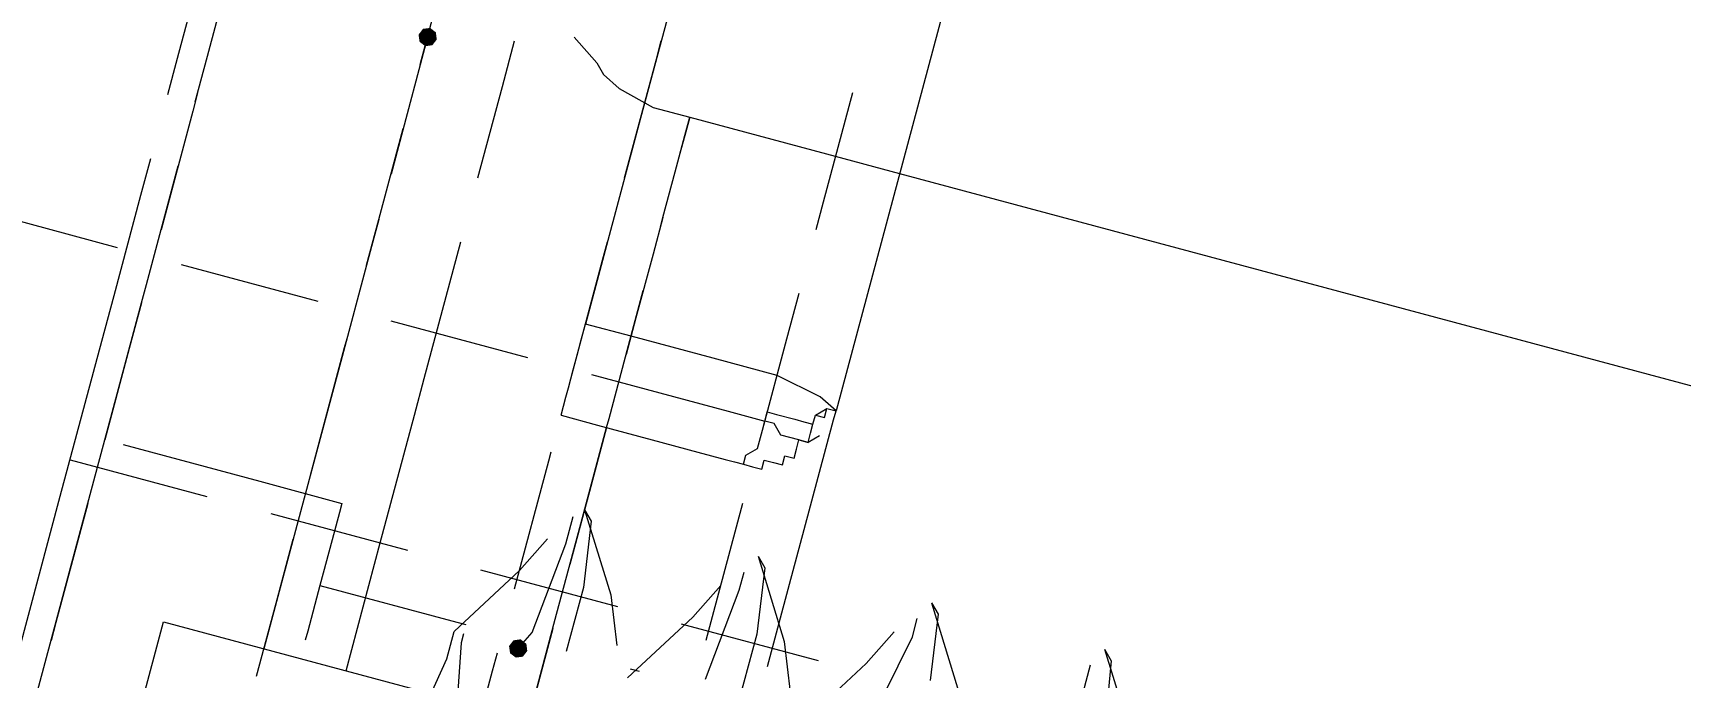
# Model space of a CAD drawing. Header units: millimetres. Extents: x 89051 to 218395, y -330386 to -125649.
# Drawn here: x 98643.84 to 98664.94, y -134372.28 to -134364.03 of the extents above; entities that cross this region are included whole.
import ezdxf

# ---------------------------------------------------------------- set-up
doc = ezdxf.new("R2010")
doc.units = ezdxf.units.MM
doc.header["$LTSCALE"] = 13
doc.layers.add('C00-00-00', color=7, linetype='Continuous')
doc.layers.add('标注、文本', color=3, linetype='Continuous', lineweight=25)
doc.styles.get("Standard").update_dxf_attribs({"font": 'gbenor.shx', "bigfont": 'gbcbig.shx'})
doc.dimstyles.new('1-15', dxfattribs={"dimscale": 20, "dimtxt": 3.5, "dimasz": 2, "dimexe": 1.5, "dimexo": 0.5, "dimgap": 0.5, "dimtad": 1, "dimtoh": 1, "dimdec": 1, "dimdsep": 46, "dimtxsty": 'Standard', "dimcen": 2.5, "dimclrd": 3, "dimclre": 3, "dimclrt": 3, "dimadec": 0, "dimazin": 2, "dimtfac": 1, "dimtdec": 1, "dimtmove": 0, "dimatfit": 2, "dimfxl": 1, "dimarcsym": 0})

# ---------------------------------------------------------------- blocks, each defined once
blk = doc.blocks.new('225635')
at = {"layer": 'C00-00-00'}
h = blk.add_hatch(color=256, dxfattribs=at)
h.dxf.hatch_style = 2
h.paths.add_polyline_path([(72476.893, -125597.877), (72476.808, -125597.912), (72476.772, -125597.998), (72476.808, -125598.083), (72476.893, -125598.119), (72476.979, -125598.083), (72477.014, -125597.998), (72476.979, -125597.912)])
h = blk.add_hatch(color=256, dxfattribs=at)
h.dxf.hatch_style = 2
h.paths.add_polyline_path([(72480.039, -125605.137), (72479.954, -125605.173), (72479.918, -125605.258), (72479.954, -125605.344), (72480.039, -125605.379), (72480.125, -125605.344), (72480.16, -125605.258), (72480.125, -125605.173)])
at = {"layer": 'C00-00-00', "lineweight": 15}
for points in [[(72479.797, -125571.497), (72479.797, -125571.739), (72479.797, -125572.223), (72479.797, -125572.828), (72479.797, -125573.554), (72479.797, -125574.643), (72479.797, -125575.732), (72479.797, -125577.063), (72479.797, -125578.636), (72479.797, -125580.331), (72479.797, -125582.146), (72479.797, -125584.082), (72479.797, -125586.139), (72479.797, -125588.438), (72479.797, -125590.737), (72479.797, -125593.157), (72479.797, -125595.699), (72479.797, -125598.361), (72479.797, -125601.023)], [(72483.186, -125574.764), (72483.186, -125574.885), (72483.186, -125575.006), (72483.186, -125575.49), (72483.186, -125576.095), (72483.186, -125576.821), (72483.186, -125577.91), (72483.186, -125578.999), (72483.186, -125580.331), (72483.186, -125581.904), (72483.186, -125583.477), (72483.186, -125585.292), (72483.186, -125587.228), (72483.186, -125589.406), (72483.186, -125591.584), (72483.186, -125593.883), (72483.186, -125596.183), (72483.186, -125598.724), (72483.186, -125601.265)], [(72479.797, -125597.514), (72479.797, -125597.272)], [(72482.339, -125598.724), (72482.339, -125597.272)], [(72476.893, -125598.361), (72476.893, -125597.635)], [(72478.708, -125597.514), (72479.071, -125597.756)], [(72479.797, -125599.087), (72479.797, -125597.514)], [(72473.868, -125599.087), (72473.868, -125597.756)], [(72474.231, -125598.966), (72474.231, -125597.756)], [(72477.982, -125598.361), (72477.982, -125597.756)], [(72479.071, -125597.756), (72479.192, -125597.877)], [(72479.192, -125597.877), (72479.434, -125597.998)], [(72476.893, -125597.998), (72476.893, -125599.45)], [(72479.434, -125597.998), (72479.918, -125598.119)], [(72479.918, -125598.119), (72480.402, -125598.119)], [(72480.402, -125598.119), (72482.218, -125598.119)], [(72480.402, -125598.361), (72480.402, -125598.119)], [(72480.402, -125598.119), (72480.402, -125598.361)], [(72482.218, -125598.119), (72483.186, -125598.119)], [(72483.186, -125598.119), (72497.222, -125598.119)], [(72477.982, -125599.571), (72477.982, -125598.361)], [(72480.402, -125598.845), (72480.402, -125598.361)], [(72480.402, -125598.361), (72480.402, -125598.603)], [(72482.339, -125599.087), (72482.339, -125598.724)], [(72480.402, -125599.45), (72480.402, -125598.845)], [(72473.868, -125599.571), (72473.868, -125599.087)], [(72474.231, -125599.571), (72474.231, -125598.966)], [(72476.893, -125600.418), (72476.893, -125599.208)], [(72474.231, -125599.45), (72474.231, -125599.692)], [(72476.893, -125599.45), (72476.893, -125599.813)], [(72480.402, -125599.571), (72480.402, -125599.45)], [(72480.402, -125599.45), (72480.402, -125599.934)], [(72474.231, -125599.692), (72474.231, -125601.265)], [(72479.797, -125600.176), (72479.797, -125599.934)], [(72480.402, -125599.934), (72480.402, -125600.781)], [(72482.339, -125600.539), (72482.339, -125599.934)], [(72479.797, -125601.749), (72479.797, -125600.176)], [(72473.868, -125600.902), (72473.868, -125600.418)], [(72474.231, -125601.991), (72474.231, -125600.418)], [(72476.893, -125601.023), (72476.893, -125600.418)], [(72476.893, -125600.418), (72476.893, -125600.66)], [(72477.982, -125601.144), (72477.982, -125600.418)], [(72480.402, -125601.144), (72480.402, -125600.418)], [(72482.339, -125601.749), (72482.339, -125600.539)], [(72476.893, -125600.66), (72476.893, -125601.023)], [(72480.402, -125600.781), (72480.402, -125601.265)], [(72473.868, -125602.233), (72473.868, -125600.902)], [(72476.893, -125601.023), (72476.893, -125602.233)], [(72483.186, -125601.265), (72482.944, -125601.144), (72482.339, -125601.023), (72481.491, -125601.023), (72480.402, -125601.023), (72479.797, -125601.023)], [(72479.797, -125602.233), (72479.797, -125602.112), (72479.797, -125601.991), (72479.797, -125601.87), (72479.797, -125601.628), (72479.797, -125601.386), (72479.797, -125601.265), (72479.797, -125601.023)], [(72477.982, -125602.233), (72477.982, -125601.144)], [(72480.402, -125602.112), (72480.402, -125601.144)], [(72482.097, -125602.233), (72482.218, -125602.233), (72482.339, -125602.233), (72482.46, -125602.233), (72482.46, -125602.112), (72482.581, -125602.112), (72482.702, -125602.112), (72482.702, -125601.991), (72482.823, -125601.991), (72482.823, -125601.87), (72482.823, -125601.749), (72482.944, -125601.749), (72482.944, -125601.628), (72482.944, -125601.507), (72482.944, -125601.386), (72483.065, -125601.265)], [(72482.944, -125601.507), (72482.944, -125601.386)], [(72482.944, -125601.386), (72483.065, -125601.386)], [(72483.065, -125601.386), (72483.065, -125601.265)], [(72483.065, -125601.265), (72483.186, -125601.265)], [(72483.186, -125601.386), (72483.186, -125601.265)], [(72483.186, -125602.838), (72483.186, -125601.386)], [(72471.932, -125601.628), (72473.747, -125601.628)], [(72474.594, -125601.628), (72476.409, -125601.628)], [(72477.377, -125601.628), (72479.192, -125601.628)], [(72480.039, -125601.628), (72481.854, -125601.628)], [(72481.854, -125601.628), (72482.339, -125601.628)], [(72482.339, -125601.628), (72482.339, -125601.507)], [(72482.339, -125601.507), (72482.46, -125601.507)], [(72482.339, -125601.749), (72482.339, -125601.628)], [(72482.46, -125601.628), (72482.339, -125601.628)], [(72482.46, -125601.507), (72482.702, -125601.507)], [(72482.581, -125601.749), (72482.46, -125601.628)], [(72482.702, -125601.507), (72482.823, -125601.507)], [(72482.823, -125601.507), (72482.944, -125601.507)], [(72483.065, -125601.628), (72482.944, -125601.749)], [(72482.339, -125601.991), (72482.339, -125601.749)], [(72482.702, -125601.749), (72482.581, -125601.749)], [(72482.823, -125601.749), (72482.702, -125601.749)], [(72482.944, -125601.749), (72482.823, -125601.749)], [(72474.231, -125602.233), (72474.231, -125601.991)], [(72476.893, -125602.112), (72476.893, -125601.991)], [(72482.218, -125602.112), (72482.339, -125601.991)], [(72473.868, -125620.021), (72473.868, -125619.416), (72473.868, -125617.48), (72473.868, -125615.423), (72473.868, -125613.245), (72473.868, -125611.188), (72473.868, -125609.009), (72473.868, -125606.952), (72473.868, -125604.895), (72473.868, -125602.838), (72473.868, -125602.233)], [(72474.231, -125602.233), (72474.231, -125602.838)], [(72474.231, -125611.188), (72474.231, -125609.251), (72474.231, -125607.315), (72474.231, -125605.5), (72474.231, -125603.685), (72474.231, -125602.233)], [(72476.893, -125603.806), (72476.893, -125602.112)], [(72476.893, -125602.233), (72476.893, -125602.596), (72476.893, -125604.29), (72476.893, -125606.105)], [(72477.982, -125606.105), (72477.982, -125604.411), (72477.982, -125602.717), (72477.982, -125602.233)], [(72479.797, -125602.233), (72480.281, -125602.233), (72481.007, -125602.233), (72481.612, -125602.233), (72481.975, -125602.233), (72482.097, -125602.233)], [(72480.402, -125602.233), (72480.402, -125602.112)], [(72480.402, -125602.233), (72480.402, -125603.08)], [(72480.402, -125606.105), (72480.402, -125604.774), (72480.402, -125603.443), (72480.402, -125602.233)], [(72482.097, -125602.233), (72482.218, -125602.233)], [(72482.218, -125602.233), (72482.218, -125602.112)], [(72479.797, -125602.838), (72479.797, -125602.717)], [(72482.339, -125604.532), (72482.339, -125602.717)], [(72474.231, -125602.838), (72474.231, -125604.048)], [(72479.797, -125604.532), (72479.797, -125602.838)], [(72483.186, -125603.564), (72483.186, -125602.838)], [(72480.402, -125603.08), (72480.402, -125604.048)], [(72480.402, -125603.322), (72480.523, -125603.443)], [(72480.402, -125603.322), (72481.007, -125604.29)], [(72482.702, -125603.322), (72482.823, -125603.443)], [(72482.702, -125603.322), (72483.307, -125604.29)], [(72485.001, -125603.322), (72485.122, -125603.443)], [(72485.001, -125603.322), (72485.606, -125604.29)], [(72487.3, -125603.322), (72487.421, -125603.443)], [(72487.3, -125603.322), (72487.905, -125604.29)], [(72480.281, -125603.806), (72480.281, -125603.443)], [(72480.523, -125603.443), (72480.644, -125604.29)], [(72482.581, -125603.806), (72482.581, -125603.564)], [(72482.823, -125603.443), (72482.944, -125604.29)], [(72483.186, -125604.653), (72483.186, -125603.564)], [(72484.88, -125603.806), (72484.88, -125603.564)], [(72485.122, -125603.443), (72485.243, -125604.29)], [(72487.179, -125603.927), (72487.179, -125603.564)], [(72487.421, -125603.443), (72487.542, -125604.169)], [(72479.797, -125604.29), (72480.039, -125603.806)], [(72480.16, -125605.016), (72480.281, -125603.806)], [(72482.097, -125604.29), (72482.339, -125603.806)], [(72482.46, -125605.016), (72482.581, -125603.806)], [(72484.396, -125604.29), (72484.638, -125603.806)], [(72484.638, -125605.016), (72484.88, -125603.806)], [(72474.473, -125604.048), (72476.288, -125604.048)], [(72476.288, -125604.048), (72477.377, -125604.048)], [(72477.377, -125604.048), (72477.377, -125604.169)], [(72477.377, -125604.169), (72477.377, -125604.532)], [(72473.868, -125604.411), (72475.683, -125604.411)], [(72476.53, -125604.411), (72478.345, -125604.411)], [(72479.192, -125605.258), (72479.797, -125604.29)], [(72479.313, -125604.411), (72481.128, -125604.411)], [(72480.644, -125604.29), (72480.644, -125605.137)], [(72481.007, -125604.29), (72481.249, -125604.895)], [(72481.491, -125605.258), (72482.097, -125604.29)], [(72481.975, -125604.411), (72483.791, -125604.411)], [(72482.944, -125604.29), (72482.944, -125605.137)], [(72483.307, -125604.29), (72483.549, -125604.895)], [(72483.791, -125605.258), (72484.396, -125604.29)], [(72477.377, -125604.532), (72477.377, -125605.137)], [(72476.893, -125605.5), (72476.893, -125604.653)], [(72474.231, -125604.895), (72474.231, -125606.468)], [(72480.039, -125605.258), (72480.16, -125605.016)], [(72480.402, -125604.895), (72480.402, -125605.742)], [(72477.377, -125605.137), (72477.377, -125605.742)], [(72477.377, -125605.137), (72479.192, -125605.137)], [(72479.192, -125605.137), (72479.313, -125605.137)], [(72479.192, -125605.621), (72479.192, -125605.258)], [(72479.313, -125605.258), (72479.313, -125605.379)], [(72481.491, -125605.137), (72481.612, -125605.137)], [(72479.313, -125605.379), (72479.434, -125605.984)], [(72479.797, -125605.621), (72479.797, -125605.379)], [(72476.893, -125606.468), (72476.893, -125605.5)], [(72479.071, -125606.347), (72479.192, -125605.621)], [(72479.797, -125607.194), (72479.797, -125605.621)], [(72477.377, -125605.742), (72477.377, -125605.863)], [(72475.562, -125606.105), (72480.523, -125606.105)], [(72475.562, -125616.149), (72475.562, -125606.105)], [(72474.231, -125606.468), (72474.231, -125606.71)]]:
    blk.add_lwpolyline(points, dxfattribs=at)
blk = doc.blocks.new('*D590')
at = {"layer": 'Defpoints', "color": 0, "transparency": 16777216}
for p in [(98717.568, -134295.696), (97992.252, -134341.656), (98717.568, -134923.229)]:
    blk.add_point(p, dxfattribs=at)
at = {"layer": '标注、文本', "color": 3, "lineweight": -2, "transparency": 16777216}
for p, q in [((98717.568, -134305.696), (98717.568, -134953.229)), ((97992.252, -134351.656), (97992.252, -134953.229)), ((98032.252, -134923.229), (98677.568, -134923.229))]:
    blk.add_line(p, q, dxfattribs=at)
at = {"layer": '标注、文本', "color": 3, "transparency": 16777216}
for points in [[(98032.252, -134916.562), (98032.252, -134929.896), (97992.252, -134923.229)], [(98677.568, -134916.562), (98677.568, -134929.896), (98717.568, -134923.229)]]:
    blk.add_solid(points, dxfattribs=at)
at = {"layer": '标注、文本', "color": 3, "transparency": 16777216, "insert": (98354.91, -134878.229), "char_height": 70, "attachment_point": 5}
blk.add_mtext('761', dxfattribs=at)
blk = doc.blocks.new('*D595')
at = {"layer": 'Defpoints', "color": 0, "transparency": 16777216}
for p in [(98597.549, -134300.778), (98736.649, -134300.778), (98961.216, -134353.232), (98589.512, -134361.829), (98723.872, -134397.831)]:
    blk.add_point(p, dxfattribs=at)
at = {"layer": '标注、文本', "color": 3, "lineweight": -2, "transparency": 16777216}
for p, q in [((98746.649, -134300.778), (98993.506, -134300.778)), ((98733.531, -134400.419), (98971.976, -134464.31))]:
    blk.add_line(p, q, dxfattribs=at)
blk.add_arc((98361.666, -134300.778), 601.84, 348.808743, 356.191257, dxfattribs=at)
at = {"layer": '标注、文本', "color": 3, "transparency": 16777216}
for points in [[(98955.514, -134340.534), (98968.84, -134340.978), (98963.506, -134300.778)], [(98958.555, -134419.097), (98945.568, -134416.075), (98942.999, -134456.546)]]:
    blk.add_solid(points, dxfattribs=at)
at = {"layer": '标注、文本', "color": 3, "transparency": 16777216, "insert": (98942.91, -134411.878), "char_height": 70, "attachment_point": 5}
blk.add_mtext('15°', dxfattribs=at)

msp = doc.modelspace()

# ---------------------------------------------------------------- block references
at = {"layer": '标注、文本', "rotation": 344.9999999999999}
msp.add_blockref('225635', (61148.744, 5712.665), dxfattribs=at)

# ---------------------------------------------------------------- dimensions: what is measured, and where the dimension line sits
at = {"layer": '标注、文本'}
dim = msp.add_linear_dim(base=(98717.568, -134923.229), p1=(97992.252, -134341.656), p2=(98717.568, -134295.696), text='761', dimstyle='1-15', dxfattribs=at)
dim.commit()
dim.dimension.update_dxf_attribs({"geometry": '*D590', "text_midpoint": (98354.91, -134878.229)})
dim = msp.add_angular_dim_2l(base=(98961.216, -134353.232), line1=((98589.512, -134361.829), (98723.872, -134397.831)), line2=((98597.549, -134300.778), (98736.649, -134300.778)), dimstyle='1-15', dxfattribs=at)
dim.commit()
dim.dimension.update_dxf_attribs({"geometry": '*D595', "text_midpoint": (98942.91, -134456.878), "dimtype": 162})

doc.saveas('drawing.dxf')
